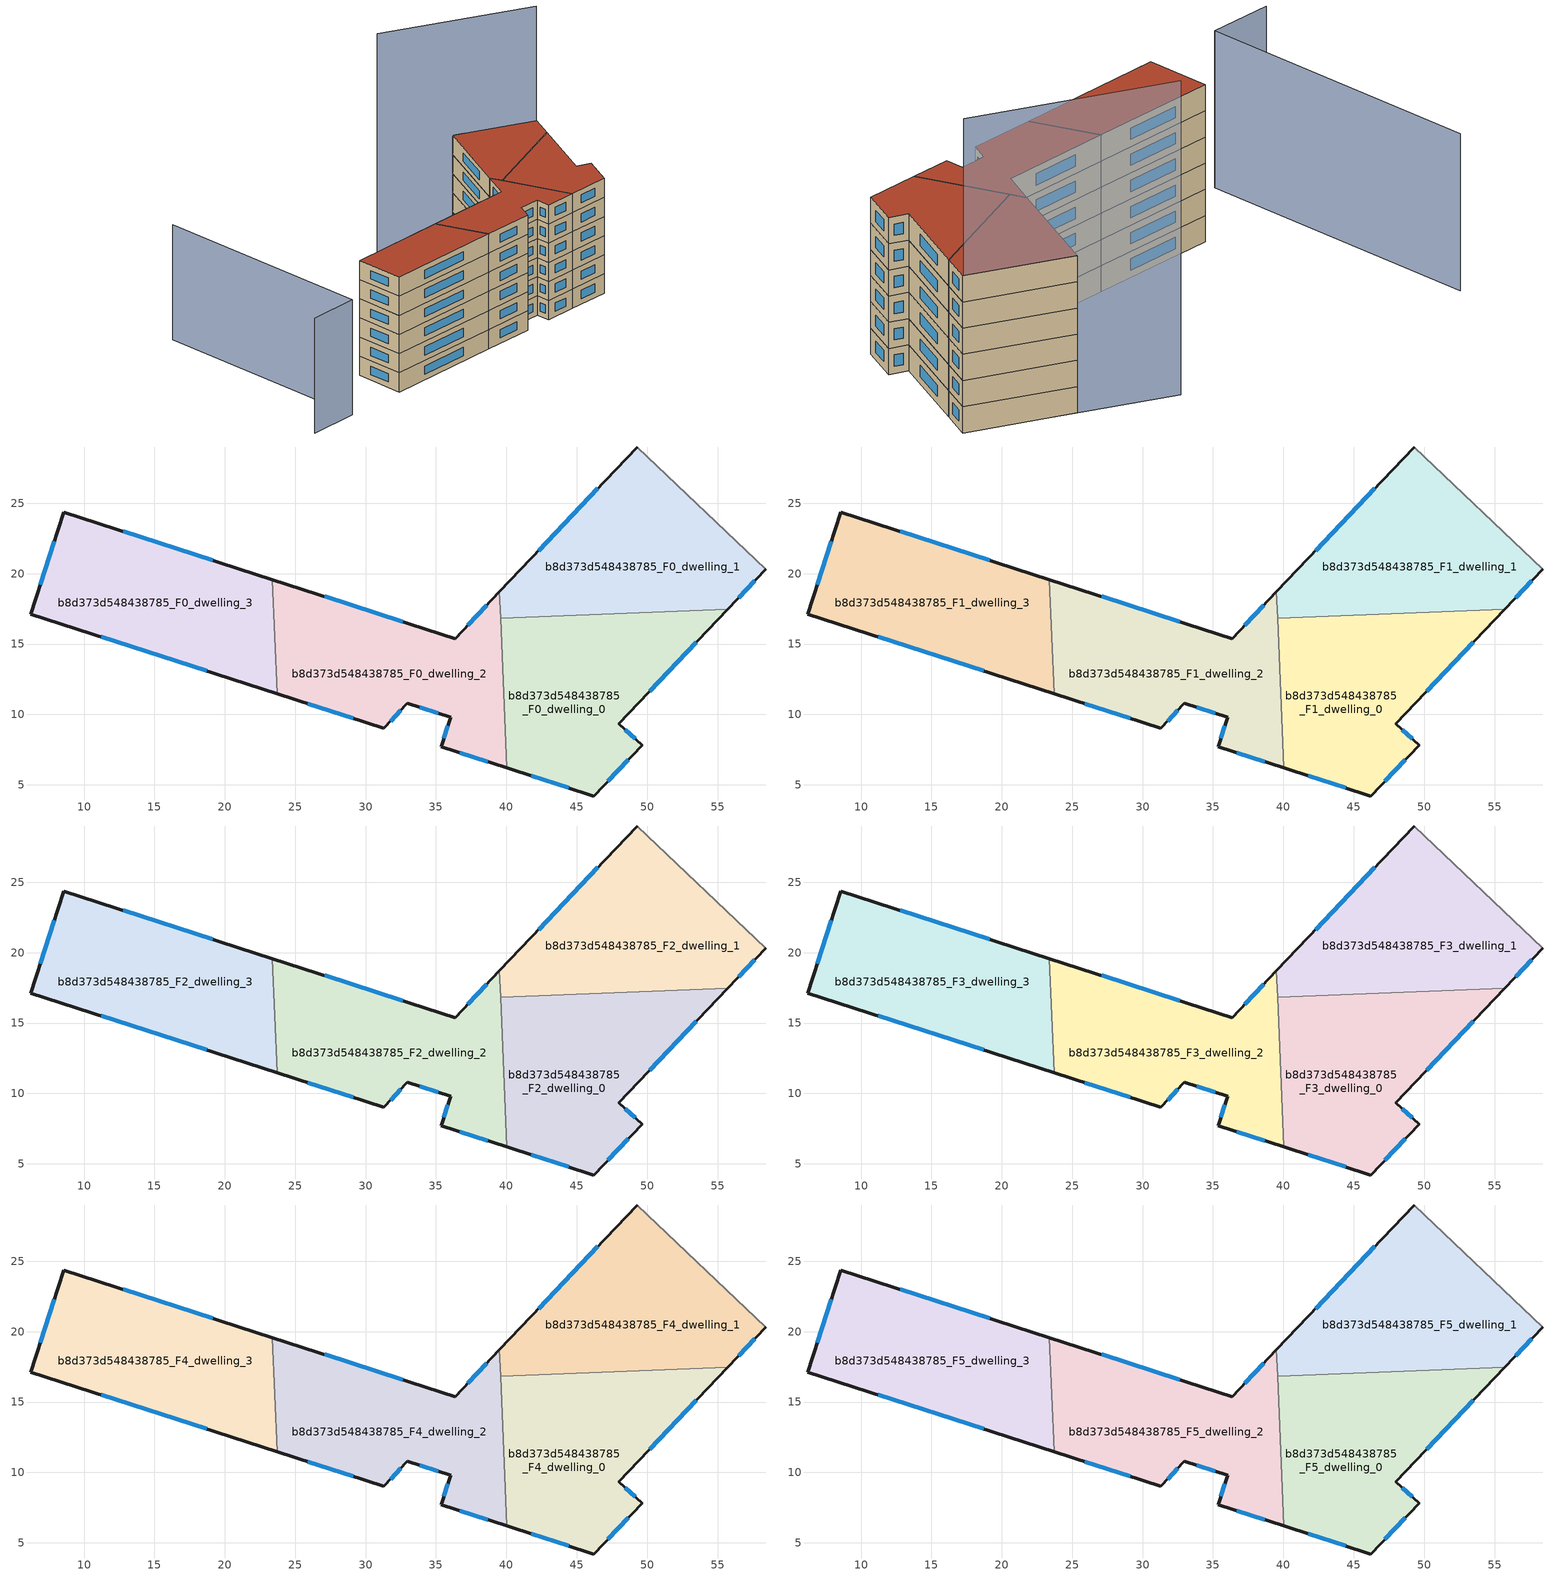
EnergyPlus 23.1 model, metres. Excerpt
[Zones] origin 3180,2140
b8d373d548438785_F0_dwelling_0
 floor ground (EU_floor_Construction): 55.71,17.47 47.98,9.33 49.65,7.83 46.21,4.21 40.01,6.21 39.58,16.82 z0
 wall outside (EU_wall_Construction): 40.01,6.21 46.21,4.21 49.65,7.83 47.98,9.33 55.72,17.47 z0:3
 wall to b8d373d548438785_F0_dwelling_1 (EU_wall_Construction): 55.71,17.47 39.58,16.82 z0:3
 wall to b8d373d548438785_F0_dwelling_2 (EU_wall_Construction): 39.58,16.82 40.01,6.21 z0:3
 window (EU_Window_Construction): 41.78,5.64 44.44,4.78 / 50.19,11.65 53.5,15.14 / 49.17,8.25 48.45,8.9 / 47.19,5.24 48.67,6.79 z0.86:2.14
b8d373d548438785_F0_dwelling_1
 floor ground (EU_floor_Construction): 58.42,20.32 55.71,17.47 39.58,16.82 39.51,18.7 49.29,29 z0
 wall outside (EU_wall_Construction): 55.72,17.47 58.42,20.32 / 49.29,29 39.51,18.7 z0:3
 wall adiabatic (EU_wall_Construction): 58.42,20.32 49.29,29 z0:3
 wall to b8d373d548438785_F0_dwelling_2 (EU_wall_Construction): 39.51,18.7 39.58,16.82 z0:3
 window (EU_Window_Construction): 56.49,18.28 57.65,19.5 / 46.5,26.05 42.3,21.64 z0.86:2.14
b8d373d548438785_F0_dwelling_2
 floor ground (EU_floor_Construction): 39.51,18.7 40.01,6.21 35.36,7.71 36.04,9.81 32.97,10.8 31.3,9.02 23.71,11.47 23.38,19.58 36.36,15.39 z0
 wall outside (EU_wall_Construction): 23.71,11.47 31.3,9.02 32.97,10.8 36.04,9.81 35.36,7.71 40.01,6.21 / 39.51,18.7 36.36,15.39 23.38,19.58 z0:3
 wall to b8d373d548438785_F0_dwelling_3 (EU_wall_Construction): 23.38,19.58 23.71,11.47 z0:3
 window (EU_Window_Construction): 31.78,9.53 32.49,10.29 / 25.88,10.77 29.13,9.72 / 32.66,16.59 27.09,18.38 / 38.61,17.75 37.26,16.33 / 36.69,7.28 38.68,6.64 / 35.85,9.21 35.56,8.31 / 33.85,10.52 35.17,10.09 z0.86:2.14
b8d373d548438785_F0_dwelling_3
 floor ground (EU_floor_Construction): 23.38,19.58 23.71,11.47 6.21,17.12 8.55,24.37 z0
 wall outside (EU_wall_Construction): 23.38,19.58 8.55,24.37 6.21,17.12 23.71,11.47 z0:3
 window (EU_Window_Construction): 11.21,15.51 18.71,13.09 / 7.89,22.3 6.88,19.19 / 19.15,20.95 12.79,23 z0.86:2.14
b8d373d548438785_F1_dwelling_0
 floor to b8d373d548438785_F0_dwelling_0 (EU_floor_Construction): 55.71,17.47 47.98,9.33 49.65,7.83 46.21,4.21 40.01,6.21 39.58,16.82 z3
 wall outside (EU_wall_Construction): 40.01,6.21 46.21,4.21 49.65,7.83 47.98,9.33 55.72,17.47 z3:6
 wall to b8d373d548438785_F1_dwelling_1 (EU_wall_Construction): 55.71,17.47 39.58,16.82 z3:6
 wall to b8d373d548438785_F1_dwelling_2 (EU_wall_Construction): 39.58,16.82 40.01,6.21 z3:6
 window (EU_Window_Construction): 41.78,5.64 44.44,4.78 / 50.19,11.65 53.5,15.14 / 49.17,8.25 48.45,8.9 / 47.19,5.24 48.67,6.79 z3.86:5.14
b8d373d548438785_F1_dwelling_1
 floor to b8d373d548438785_F0_dwelling_1 (EU_floor_Construction): 58.42,20.32 55.71,17.47 39.58,16.82 39.51,18.7 49.29,29 z3
 wall outside (EU_wall_Construction): 55.72,17.47 58.42,20.32 / 49.29,29 39.51,18.7 z3:6
 wall adiabatic (EU_wall_Construction): 58.42,20.32 49.29,29 z3:6
 wall to b8d373d548438785_F1_dwelling_2 (EU_wall_Construction): 39.51,18.7 39.58,16.82 z3:6
 window (EU_Window_Construction): 56.49,18.28 57.65,19.5 / 46.5,26.05 42.3,21.64 z3.86:5.14
b8d373d548438785_F1_dwelling_2
 floor to b8d373d548438785_F0_dwelling_2 (EU_floor_Construction): 39.51,18.7 40.01,6.21 35.36,7.71 36.04,9.81 32.97,10.8 31.3,9.02 23.71,11.47 23.38,19.58 36.36,15.39 z3
 wall outside (EU_wall_Construction): 23.71,11.47 31.3,9.02 32.97,10.8 36.04,9.81 35.36,7.71 40.01,6.21 / 39.51,18.7 36.36,15.39 23.38,19.58 z3:6
 wall to b8d373d548438785_F1_dwelling_3 (EU_wall_Construction): 23.38,19.58 23.71,11.47 z3:6
 window (EU_Window_Construction): 31.78,9.53 32.49,10.29 / 25.88,10.77 29.13,9.72 / 32.66,16.59 27.09,18.38 / 38.61,17.75 37.26,16.33 / 36.69,7.28 38.68,6.64 / 35.85,9.21 35.56,8.31 / 33.85,10.52 35.17,10.09 z3.86:5.14
b8d373d548438785_F1_dwelling_3
 floor to b8d373d548438785_F0_dwelling_3 (EU_floor_Construction): 23.38,19.58 23.71,11.47 6.21,17.12 8.55,24.37 z3
 wall outside (EU_wall_Construction): 23.38,19.58 8.55,24.37 6.21,17.12 23.71,11.47 z3:6
 window (EU_Window_Construction): 11.21,15.51 18.71,13.09 / 7.89,22.3 6.88,19.19 / 19.15,20.95 12.79,23 z3.86:5.14
b8d373d548438785_F2_dwelling_0
 floor to b8d373d548438785_F1_dwelling_0 (EU_floor_Construction): 55.71,17.47 47.98,9.33 49.65,7.83 46.21,4.21 40.01,6.21 39.58,16.82 z6
 wall outside (EU_wall_Construction): 40.01,6.21 46.21,4.21 49.65,7.83 47.98,9.33 55.72,17.47 z6:9
 wall to b8d373d548438785_F2_dwelling_1 (EU_wall_Construction): 55.71,17.47 39.58,16.82 z6:9
 wall to b8d373d548438785_F2_dwelling_2 (EU_wall_Construction): 39.58,16.82 40.01,6.21 z6:9
 window (EU_Window_Construction): 41.78,5.64 44.44,4.78 / 50.19,11.65 53.5,15.14 / 49.17,8.25 48.45,8.9 / 47.19,5.24 48.67,6.79 z6.86:8.14
b8d373d548438785_F2_dwelling_1
 floor to b8d373d548438785_F1_dwelling_1 (EU_floor_Construction): 58.42,20.32 55.71,17.47 39.58,16.82 39.51,18.7 49.29,29 z6
 wall outside (EU_wall_Construction): 55.72,17.47 58.42,20.32 / 49.29,29 39.51,18.7 z6:9
 wall adiabatic (EU_wall_Construction): 58.42,20.32 49.29,29 z6:9
 wall to b8d373d548438785_F2_dwelling_2 (EU_wall_Construction): 39.51,18.7 39.58,16.82 z6:9
 window (EU_Window_Construction): 56.49,18.28 57.65,19.5 / 46.5,26.05 42.3,21.64 z6.86:8.14
b8d373d548438785_F2_dwelling_2
 floor to b8d373d548438785_F1_dwelling_2 (EU_floor_Construction): 39.51,18.7 40.01,6.21 35.36,7.71 36.04,9.81 32.97,10.8 31.3,9.02 23.71,11.47 23.38,19.58 36.36,15.39 z6
 wall outside (EU_wall_Construction): 23.71,11.47 31.3,9.02 32.97,10.8 36.04,9.81 35.36,7.71 40.01,6.21 / 39.51,18.7 36.36,15.39 23.38,19.58 z6:9
 wall to b8d373d548438785_F2_dwelling_3 (EU_wall_Construction): 23.38,19.58 23.71,11.47 z6:9
 window (EU_Window_Construction): 31.78,9.53 32.49,10.29 / 25.88,10.77 29.13,9.72 / 32.66,16.59 27.09,18.38 / 38.61,17.75 37.26,16.33 / 36.69,7.28 38.68,6.64 / 35.85,9.21 35.56,8.31 / 33.85,10.52 35.17,10.09 z6.86:8.14
b8d373d548438785_F2_dwelling_3
 floor to b8d373d548438785_F1_dwelling_3 (EU_floor_Construction): 23.38,19.58 23.71,11.47 6.21,17.12 8.55,24.37 z6
 wall outside (EU_wall_Construction): 23.38,19.58 8.55,24.37 6.21,17.12 23.71,11.47 z6:9
 window (EU_Window_Construction): 11.21,15.51 18.71,13.09 / 7.89,22.3 6.88,19.19 / 19.15,20.95 12.79,23 z6.86:8.14
b8d373d548438785_F3_dwelling_0
 floor to b8d373d548438785_F2_dwelling_0 (EU_floor_Construction): 55.71,17.47 47.98,9.33 49.65,7.83 46.21,4.21 40.01,6.21 39.58,16.82 z9
 wall outside (EU_wall_Construction): 40.01,6.21 46.21,4.21 49.65,7.83 47.98,9.33 55.72,17.47 z9:12
 wall to b8d373d548438785_F3_dwelling_1 (EU_wall_Construction): 55.71,17.47 39.58,16.82 z9:12
 wall to b8d373d548438785_F3_dwelling_2 (EU_wall_Construction): 39.58,16.82 40.01,6.21 z9:12
 window (EU_Window_Construction): 41.78,5.64 44.44,4.78 / 50.19,11.65 53.5,15.14 / 49.17,8.25 48.45,8.9 / 47.19,5.24 48.67,6.79 z9.86:11.14
b8d373d548438785_F3_dwelling_1
 floor to b8d373d548438785_F2_dwelling_1 (EU_floor_Construction): 58.42,20.32 55.71,17.47 39.58,16.82 39.51,18.7 49.29,29 z9
 wall outside (EU_wall_Construction): 55.72,17.47 58.42,20.32 / 49.29,29 39.51,18.7 z9:12
 wall adiabatic (EU_wall_Construction): 58.42,20.32 49.29,29 z9:12
 wall to b8d373d548438785_F3_dwelling_2 (EU_wall_Construction): 39.51,18.7 39.58,16.82 z9:12
 window (EU_Window_Construction): 56.49,18.28 57.65,19.5 / 46.5,26.05 42.3,21.64 z9.86:11.14
b8d373d548438785_F3_dwelling_2
 floor to b8d373d548438785_F2_dwelling_2 (EU_floor_Construction): 39.51,18.7 40.01,6.21 35.36,7.71 36.04,9.81 32.97,10.8 31.3,9.02 23.71,11.47 23.38,19.58 36.36,15.39 z9
 wall outside (EU_wall_Construction): 23.71,11.47 31.3,9.02 32.97,10.8 36.04,9.81 35.36,7.71 40.01,6.21 / 39.51,18.7 36.36,15.39 23.38,19.58 z9:12
 wall to b8d373d548438785_F3_dwelling_3 (EU_wall_Construction): 23.38,19.58 23.71,11.47 z9:12
 window (EU_Window_Construction): 31.78,9.53 32.49,10.29 / 25.88,10.77 29.13,9.72 / 32.66,16.59 27.09,18.38 / 38.61,17.75 37.26,16.33 / 36.69,7.28 38.68,6.64 / 35.85,9.21 35.56,8.31 / 33.85,10.52 35.17,10.09 z9.86:11.14
b8d373d548438785_F3_dwelling_3
 floor to b8d373d548438785_F2_dwelling_3 (EU_floor_Construction): 23.38,19.58 23.71,11.47 6.21,17.12 8.55,24.37 z9
 wall outside (EU_wall_Construction): 23.38,19.58 8.55,24.37 6.21,17.12 23.71,11.47 z9:12
 window (EU_Window_Construction): 11.21,15.51 18.71,13.09 / 7.89,22.3 6.88,19.19 / 19.15,20.95 12.79,23 z9.86:11.14
b8d373d548438785_F4_dwelling_0
 floor to b8d373d548438785_F3_dwelling_0 (EU_floor_Construction): 55.71,17.47 47.98,9.33 49.65,7.83 46.21,4.21 40.01,6.21 39.58,16.82 z12
 wall outside (EU_wall_Construction): 40.01,6.21 46.21,4.21 49.65,7.83 47.98,9.33 55.72,17.47 z12:15
 wall to b8d373d548438785_F4_dwelling_1 (EU_wall_Construction): 55.71,17.47 39.58,16.82 z12:15
 wall to b8d373d548438785_F4_dwelling_2 (EU_wall_Construction): 39.58,16.82 40.01,6.21 z12:15
 window (EU_Window_Construction): 41.78,5.64 44.44,4.78 / 50.19,11.65 53.5,15.14 / 49.17,8.25 48.45,8.9 / 47.19,5.24 48.67,6.79 z12.86:14.14
b8d373d548438785_F4_dwelling_1
 floor to b8d373d548438785_F3_dwelling_1 (EU_floor_Construction): 58.42,20.32 55.71,17.47 39.58,16.82 39.51,18.7 49.29,29 z12
 wall outside (EU_wall_Construction): 55.72,17.47 58.42,20.32 / 49.29,29 39.51,18.7 z12:15
 wall adiabatic (EU_wall_Construction): 58.42,20.32 49.29,29 z12:15
 wall to b8d373d548438785_F4_dwelling_2 (EU_wall_Construction): 39.51,18.7 39.58,16.82 z12:15
 window (EU_Window_Construction): 56.49,18.28 57.65,19.5 / 46.5,26.05 42.3,21.64 z12.86:14.14
b8d373d548438785_F4_dwelling_2
 floor to b8d373d548438785_F3_dwelling_2 (EU_floor_Construction): 39.51,18.7 40.01,6.21 35.36,7.71 36.04,9.81 32.97,10.8 31.3,9.02 23.71,11.47 23.38,19.58 36.36,15.39 z12
 wall outside (EU_wall_Construction): 23.71,11.47 31.3,9.02 32.97,10.8 36.04,9.81 35.36,7.71 40.01,6.21 / 39.51,18.7 36.36,15.39 23.38,19.58 z12:15
 wall to b8d373d548438785_F4_dwelling_3 (EU_wall_Construction): 23.38,19.58 23.71,11.47 z12:15
 window (EU_Window_Construction): 31.78,9.53 32.49,10.29 / 25.88,10.77 29.13,9.72 / 32.66,16.59 27.09,18.38 / 38.61,17.75 37.26,16.33 / 36.69,7.28 38.68,6.64 / 35.85,9.21 35.56,8.31 / 33.85,10.52 35.17,10.09 z12.86:14.14
b8d373d548438785_F4_dwelling_3
 floor to b8d373d548438785_F3_dwelling_3 (EU_floor_Construction): 23.38,19.58 23.71,11.47 6.21,17.12 8.55,24.37 z12
 wall outside (EU_wall_Construction): 23.38,19.58 8.55,24.37 6.21,17.12 23.71,11.47 z12:15
 window (EU_Window_Construction): 11.21,15.51 18.71,13.09 / 7.89,22.3 6.88,19.19 / 19.15,20.95 12.79,23 z12.86:14.14
b8d373d548438785_F5_dwelling_0
 floor to b8d373d548438785_F4_dwelling_0 (EU_floor_Construction): 55.71,17.47 47.98,9.33 49.65,7.83 46.21,4.21 40.01,6.21 39.58,16.82 z15
 wall outside (EU_wall_Construction): 40.01,6.21 46.21,4.21 49.65,7.83 47.98,9.33 55.72,17.47 z15:18
 wall to b8d373d548438785_F5_dwelling_1 (EU_wall_Construction): 55.71,17.47 39.58,16.82 z15:18
 wall to b8d373d548438785_F5_dwelling_2 (EU_wall_Construction): 39.58,16.82 40.01,6.21 z15:18
 window (EU_Window_Construction): 41.78,5.64 44.44,4.78 / 50.19,11.65 53.5,15.14 / 49.17,8.25 48.45,8.9 / 47.19,5.24 48.67,6.79 z15.86:17.14
 roof outside (EU_roof_Construction): 49.65,7.83 47.98,9.33 55.71,17.47 39.58,16.82 40.01,6.21 46.21,4.21 z18
b8d373d548438785_F5_dwelling_1
 floor to b8d373d548438785_F4_dwelling_1 (EU_floor_Construction): 58.42,20.32 55.71,17.47 39.58,16.82 39.51,18.7 49.29,29 z15
 wall outside (EU_wall_Construction): 55.72,17.47 58.42,20.32 / 49.29,29 39.51,18.7 z15:18
 wall adiabatic (EU_wall_Construction): 58.42,20.32 49.29,29 z15:18
 wall to b8d373d548438785_F5_dwelling_2 (EU_wall_Construction): 39.51,18.7 39.58,16.82 z15:18
 window (EU_Window_Construction): 56.49,18.28 57.65,19.5 / 46.5,26.05 42.3,21.64 z15.86:17.14
 roof outside (EU_roof_Construction): 55.71,17.47 58.42,20.32 49.29,29 39.51,18.7 39.58,16.82 z18
b8d373d548438785_F5_dwelling_2
 floor to b8d373d548438785_F4_dwelling_2 (EU_floor_Construction): 39.51,18.7 40.01,6.21 35.36,7.71 36.04,9.81 32.97,10.8 31.3,9.02 23.71,11.47 23.38,19.58 36.36,15.39 z15
 wall outside (EU_wall_Construction): 23.71,11.47 31.3,9.02 32.97,10.8 36.04,9.81 35.36,7.71 40.01,6.21 / 39.51,18.7 36.36,15.39 23.38,19.58 z15:18
 wall to b8d373d548438785_F5_dwelling_3 (EU_wall_Construction): 23.38,19.58 23.71,11.47 z15:18
 window (EU_Window_Construction): 31.78,9.53 32.49,10.29 / 25.88,10.77 29.13,9.72 / 32.66,16.59 27.09,18.38 / 38.61,17.75 37.26,16.33 / 36.69,7.28 38.68,6.64 / 35.85,9.21 35.56,8.31 / 33.85,10.52 35.17,10.09 z15.86:17.14
 roof outside (EU_roof_Construction): 40.01,6.21 39.51,18.7 36.36,15.39 23.38,19.58 23.71,11.47 31.3,9.02 32.97,10.8 36.04,9.81 35.36,7.71 z18
b8d373d548438785_F5_dwelling_3
 floor to b8d373d548438785_F4_dwelling_3 (EU_floor_Construction): 23.38,19.58 23.71,11.47 6.21,17.12 8.55,24.37 z15
 wall outside (EU_wall_Construction): 23.38,19.58 8.55,24.37 6.21,17.12 23.71,11.47 z15:18
 window (EU_Window_Construction): 11.21,15.51 18.71,13.09 / 7.89,22.3 6.88,19.19 / 19.15,20.95 12.79,23 z15.86:17.14
 roof outside (EU_roof_Construction): 23.71,11.47 23.38,19.58 8.55,24.37 6.21,17.12 z18
shading: 7.58,52.74 -2.97,20.09 / -2.97,20.09 -10.31,22.46 z0:18; 58.35,20.36 41.09,36.82 z0:36
[Building]
EU S2 Campaign: North Axis=0; Terrain=City; Solar Distribution=FullExterior
[Site:Location]
Helsinki-Vantaa.AP: Latitude=60.317; Longitude=24.963; Time Zone=2; Elevation=54.6
[SizingPeriod:WeatherFileDays]
AnnualSizingPeriod: Begin Month=1; Begin Day of Month=1; End Month=12; End Day of Month=31; Day of Week for Start Day=Monday; Use Weather File Daylight Saving Period=No; Use Weather File Rain and Snow Indicators=No
[MATERIAL]
EU_InternalMass_Material: Roughness=MediumRough; Thickness=0.1; Conductivity=1; Density=1800; Specific Heat=900; Thermal Absorptance=0.9; Solar Absorptance=0.7; Visible Absorptance=0.7
[MATERIAL:NOMASS] Roughness=MediumRough; Thermal Absorptance=0.9; Solar Absorptance=0.7; Visible Absorptance=0.7
Name | Thermal Resistance
EU_wall_NoMass | 5.91765
EU_roof_NoMass | 11.1778
EU_floor_NoMass | 6.2875
[WINDOWMATERIAL:SIMPLEGLAZINGSYSTEM]
EU_Window_SimpleGlazing: UFactor=0.994035; Solar Heat Gain Coefficient=0.7; Visible Transmittance=0.7
[CONSTRUCTION]
EU_wall_Construction: EU_wall_NoMass
EU_roof_Construction: EU_roof_NoMass
EU_floor_Construction: EU_floor_NoMass
EU_Window_Construction: EU_Window_SimpleGlazing
EU_InternalMass_Construction: EU_InternalMass_Material
[ZONE] Type=1; Multiplier=1; Ceiling Height=autocalculate; Floor Area=autocalculate; Part of Total Floor Area=Yes
Name | Volume
b8d373d548438785_F0_dwelling_0; b8d373d548438785_F1_dwelling_0; b8d373d548438785_F2_dwelling_0; b8d373d548438785_F3_dwelling_0; b8d373d548438785_F4_dwelling_0; b8d373d548438785_F5_dwelling_0 | 388.121
b8d373d548438785_F0_dwelling_1; b8d373d548438785_F1_dwelling_1; b8d373d548438785_F2_dwelling_1; b8d373d548438785_F3_dwelling_1; b8d373d548438785_F4_dwelling_1; b8d373d548438785_F5_dwelling_1 | 388.134
b8d373d548438785_F0_dwelling_2; b8d373d548438785_F1_dwelling_2; b8d373d548438785_F2_dwelling_2; b8d373d548438785_F3_dwelling_2; b8d373d548438785_F4_dwelling_2; b8d373d548438785_F5_dwelling_2 | 388.124
b8d373d548438785_F0_dwelling_3; b8d373d548438785_F1_dwelling_3; b8d373d548438785_F2_dwelling_3; b8d373d548438785_F3_dwelling_3; b8d373d548438785_F4_dwelling_3; b8d373d548438785_F5_dwelling_3 | 388.139
[INTERNALMASS] Construction=EU_InternalMass_Construction
Name | Zone or ZoneList | Surface Area
b8d373d548438785_F0_dwelling_0_EU_InternalMass | b8d373d548438785_F0_dwelling_0 | 129.375
b8d373d548438785_F0_dwelling_1_EU_InternalMass | b8d373d548438785_F0_dwelling_1 | 129.378
b8d373d548438785_F0_dwelling_2_EU_InternalMass | b8d373d548438785_F0_dwelling_2 | 129.375
b8d373d548438785_F0_dwelling_3_EU_InternalMass | b8d373d548438785_F0_dwelling_3 | 129.379
b8d373d548438785_F1_dwelling_0_EU_InternalMass | b8d373d548438785_F1_dwelling_0 | 129.375
b8d373d548438785_F1_dwelling_1_EU_InternalMass | b8d373d548438785_F1_dwelling_1 | 129.378
b8d373d548438785_F1_dwelling_2_EU_InternalMass | b8d373d548438785_F1_dwelling_2 | 129.375
b8d373d548438785_F1_dwelling_3_EU_InternalMass | b8d373d548438785_F1_dwelling_3 | 129.379
b8d373d548438785_F2_dwelling_0_EU_InternalMass | b8d373d548438785_F2_dwelling_0 | 129.375
b8d373d548438785_F2_dwelling_1_EU_InternalMass | b8d373d548438785_F2_dwelling_1 | 129.378
b8d373d548438785_F2_dwelling_2_EU_InternalMass | b8d373d548438785_F2_dwelling_2 | 129.375
b8d373d548438785_F2_dwelling_3_EU_InternalMass | b8d373d548438785_F2_dwelling_3 | 129.379
b8d373d548438785_F3_dwelling_0_EU_InternalMass | b8d373d548438785_F3_dwelling_0 | 129.375
b8d373d548438785_F3_dwelling_1_EU_InternalMass | b8d373d548438785_F3_dwelling_1 | 129.378
b8d373d548438785_F3_dwelling_2_EU_InternalMass | b8d373d548438785_F3_dwelling_2 | 129.375
b8d373d548438785_F3_dwelling_3_EU_InternalMass | b8d373d548438785_F3_dwelling_3 | 129.379
b8d373d548438785_F4_dwelling_0_EU_InternalMass | b8d373d548438785_F4_dwelling_0 | 129.375
b8d373d548438785_F4_dwelling_1_EU_InternalMass | b8d373d548438785_F4_dwelling_1 | 129.378
b8d373d548438785_F4_dwelling_2_EU_InternalMass | b8d373d548438785_F4_dwelling_2 | 129.375
b8d373d548438785_F4_dwelling_3_EU_InternalMass | b8d373d548438785_F4_dwelling_3 | 129.379
b8d373d548438785_F5_dwelling_0_EU_InternalMass | b8d373d548438785_F5_dwelling_0 | 129.375
b8d373d548438785_F5_dwelling_1_EU_InternalMass | b8d373d548438785_F5_dwelling_1 | 129.378
b8d373d548438785_F5_dwelling_2_EU_InternalMass | b8d373d548438785_F5_dwelling_2 | 129.375
b8d373d548438785_F5_dwelling_3_EU_InternalMass | b8d373d548438785_F5_dwelling_3 | 129.379
[OTHEREQUIPMENT] Fuel Type=Electricity; Design Level Calculation Method=Watts/Area; Power per Zone Floor Area=1; Fraction Latent=0; Fraction Radiant=0; Fraction Lost=0; Carbon Dioxide Generation Rate=0; EndUse Subcategory=EU_Step8_InternalGains
Name | Zone or ZoneList or Space or SpaceList | Schedule
EU_Step8_InternalGain_b8d373d548438785_F0_dwelling_0_f000 | b8d373d548438785_F0_dwelling_0 | EU_Step8_GainSchedule_b8d373d548438785_F0_dwelling_0_f000
EU_Step8_InternalGain_b8d373d548438785_F0_dwelling_1_f000 | b8d373d548438785_F0_dwelling_1 | EU_Step8_GainSchedule_b8d373d548438785_F0_dwelling_1_f000
EU_Step8_InternalGain_b8d373d548438785_F0_dwelling_2_f000 | b8d373d548438785_F0_dwelling_2 | EU_Step8_GainSchedule_b8d373d548438785_F0_dwelling_2_f000
EU_Step8_InternalGain_b8d373d548438785_F0_dwelling_3_f000 | b8d373d548438785_F0_dwelling_3 | EU_Step8_GainSchedule_b8d373d548438785_F0_dwelling_3_f000
EU_Step8_InternalGain_b8d373d548438785_F1_dwelling_0_f000 | b8d373d548438785_F1_dwelling_0 | EU_Step8_GainSchedule_b8d373d548438785_F1_dwelling_0_f000
EU_Step8_InternalGain_b8d373d548438785_F1_dwelling_1_f000 | b8d373d548438785_F1_dwelling_1 | EU_Step8_GainSchedule_b8d373d548438785_F1_dwelling_1_f000
EU_Step8_InternalGain_b8d373d548438785_F1_dwelling_2_f000 | b8d373d548438785_F1_dwelling_2 | EU_Step8_GainSchedule_b8d373d548438785_F1_dwelling_2_f000
EU_Step8_InternalGain_b8d373d548438785_F1_dwelling_3_f000 | b8d373d548438785_F1_dwelling_3 | EU_Step8_GainSchedule_b8d373d548438785_F1_dwelling_3_f000
EU_Step8_InternalGain_b8d373d548438785_F2_dwelling_0_f000 | b8d373d548438785_F2_dwelling_0 | EU_Step8_GainSchedule_b8d373d548438785_F2_dwelling_0_f000
EU_Step8_InternalGain_b8d373d548438785_F2_dwelling_1_f000 | b8d373d548438785_F2_dwelling_1 | EU_Step8_GainSchedule_b8d373d548438785_F2_dwelling_1_f000
EU_Step8_InternalGain_b8d373d548438785_F2_dwelling_2_f000 | b8d373d548438785_F2_dwelling_2 | EU_Step8_GainSchedule_b8d373d548438785_F2_dwelling_2_f000
EU_Step8_InternalGain_b8d373d548438785_F2_dwelling_3_f000 | b8d373d548438785_F2_dwelling_3 | EU_Step8_GainSchedule_b8d373d548438785_F2_dwelling_3_f000
EU_Step8_InternalGain_b8d373d548438785_F3_dwelling_0_f000 | b8d373d548438785_F3_dwelling_0 | EU_Step8_GainSchedule_b8d373d548438785_F3_dwelling_0_f000
EU_Step8_InternalGain_b8d373d548438785_F3_dwelling_1_f000 | b8d373d548438785_F3_dwelling_1 | EU_Step8_GainSchedule_b8d373d548438785_F3_dwelling_1_f000
EU_Step8_InternalGain_b8d373d548438785_F3_dwelling_2_f000 | b8d373d548438785_F3_dwelling_2 | EU_Step8_GainSchedule_b8d373d548438785_F3_dwelling_2_f000
EU_Step8_InternalGain_b8d373d548438785_F3_dwelling_3_f000 | b8d373d548438785_F3_dwelling_3 | EU_Step8_GainSchedule_b8d373d548438785_F3_dwelling_3_f000
EU_Step8_InternalGain_b8d373d548438785_F4_dwelling_0_f000 | b8d373d548438785_F4_dwelling_0 | EU_Step8_GainSchedule_b8d373d548438785_F4_dwelling_0_f000
EU_Step8_InternalGain_b8d373d548438785_F4_dwelling_1_f000 | b8d373d548438785_F4_dwelling_1 | EU_Step8_GainSchedule_b8d373d548438785_F4_dwelling_1_f000
EU_Step8_InternalGain_b8d373d548438785_F4_dwelling_2_f000 | b8d373d548438785_F4_dwelling_2 | EU_Step8_GainSchedule_b8d373d548438785_F4_dwelling_2_f000
EU_Step8_InternalGain_b8d373d548438785_F4_dwelling_3_f000 | b8d373d548438785_F4_dwelling_3 | EU_Step8_GainSchedule_b8d373d548438785_F4_dwelling_3_f000
EU_Step8_InternalGain_b8d373d548438785_F5_dwelling_0_f000 | b8d373d548438785_F5_dwelling_0 | EU_Step8_GainSchedule_b8d373d548438785_F5_dwelling_0_f000
EU_Step8_InternalGain_b8d373d548438785_F5_dwelling_1_f000 | b8d373d548438785_F5_dwelling_1 | EU_Step8_GainSchedule_b8d373d548438785_F5_dwelling_1_f000
EU_Step8_InternalGain_b8d373d548438785_F5_dwelling_2_f000 | b8d373d548438785_F5_dwelling_2 | EU_Step8_GainSchedule_b8d373d548438785_F5_dwelling_2_f000
EU_Step8_InternalGain_b8d373d548438785_F5_dwelling_3_f000 | b8d373d548438785_F5_dwelling_3 | EU_Step8_GainSchedule_b8d373d548438785_F5_dwelling_3_f000
[ZONEVENTILATION:DESIGNFLOWRATE] Schedule=EU_AlwaysOn; Design Flow Rate Calculation Method=AirChanges/Hour; Air Changes per Hour=0.596421; Ventilation Type=Natural; Fan Pressure Rise=0; Fan Total Efficiency=1; Constant Term Coefficient=1; Temperature Term Coefficient=0; Velocity Term Coefficient=0; Velocity Squared Term Coefficient=0; Minimum Indoor Temperature=-100; Maximum Indoor Temperature=100; Delta Temperature=-100; Minimum Outdoor Temperature=-100; Maximum Outdoor Temperature=100; Maximum Wind Speed=40
Name | Zone or ZoneList or Space or SpaceList
EU_ConstantAir_b8d373d548438785_F0_dwelling_0 | b8d373d548438785_F0_dwelling_0
EU_ConstantAir_b8d373d548438785_F0_dwelling_1 | b8d373d548438785_F0_dwelling_1
EU_ConstantAir_b8d373d548438785_F0_dwelling_2 | b8d373d548438785_F0_dwelling_2
EU_ConstantAir_b8d373d548438785_F0_dwelling_3 | b8d373d548438785_F0_dwelling_3
EU_ConstantAir_b8d373d548438785_F1_dwelling_0 | b8d373d548438785_F1_dwelling_0
EU_ConstantAir_b8d373d548438785_F1_dwelling_1 | b8d373d548438785_F1_dwelling_1
EU_ConstantAir_b8d373d548438785_F1_dwelling_2 | b8d373d548438785_F1_dwelling_2
EU_ConstantAir_b8d373d548438785_F1_dwelling_3 | b8d373d548438785_F1_dwelling_3
EU_ConstantAir_b8d373d548438785_F2_dwelling_0 | b8d373d548438785_F2_dwelling_0
EU_ConstantAir_b8d373d548438785_F2_dwelling_1 | b8d373d548438785_F2_dwelling_1
EU_ConstantAir_b8d373d548438785_F2_dwelling_2 | b8d373d548438785_F2_dwelling_2
EU_ConstantAir_b8d373d548438785_F2_dwelling_3 | b8d373d548438785_F2_dwelling_3
EU_ConstantAir_b8d373d548438785_F3_dwelling_0 | b8d373d548438785_F3_dwelling_0
EU_ConstantAir_b8d373d548438785_F3_dwelling_1 | b8d373d548438785_F3_dwelling_1
EU_ConstantAir_b8d373d548438785_F3_dwelling_2 | b8d373d548438785_F3_dwelling_2
EU_ConstantAir_b8d373d548438785_F3_dwelling_3 | b8d373d548438785_F3_dwelling_3
EU_ConstantAir_b8d373d548438785_F4_dwelling_0 | b8d373d548438785_F4_dwelling_0
EU_ConstantAir_b8d373d548438785_F4_dwelling_1 | b8d373d548438785_F4_dwelling_1
EU_ConstantAir_b8d373d548438785_F4_dwelling_2 | b8d373d548438785_F4_dwelling_2
EU_ConstantAir_b8d373d548438785_F4_dwelling_3 | b8d373d548438785_F4_dwelling_3
EU_ConstantAir_b8d373d548438785_F5_dwelling_0 | b8d373d548438785_F5_dwelling_0
EU_ConstantAir_b8d373d548438785_F5_dwelling_1 | b8d373d548438785_F5_dwelling_1
EU_ConstantAir_b8d373d548438785_F5_dwelling_2 | b8d373d548438785_F5_dwelling_2
EU_ConstantAir_b8d373d548438785_F5_dwelling_3 | b8d373d548438785_F5_dwelling_3
[HVACTEMPLATE:THERMOSTAT] Constant Heating Setpoint=20; Constant Cooling Setpoint=50
EU_HeatOnly_b8d373d548438785_F0_dwelling_0; EU_HeatOnly_b8d373d548438785_F0_dwelling_1; EU_HeatOnly_b8d373d548438785_F0_dwelling_2; EU_HeatOnly_b8d373d548438785_F0_dwelling_3; EU_HeatOnly_b8d373d548438785_F1_dwelling_0; EU_HeatOnly_b8d373d548438785_F1_dwelling_1; EU_HeatOnly_b8d373d548438785_F1_dwelling_2; EU_HeatOnly_b8d373d548438785_F1_dwelling_3; EU_HeatOnly_b8d373d548438785_F2_dwelling_0; EU_HeatOnly_b8d373d548438785_F2_dwelling_1; EU_HeatOnly_b8d373d548438785_F2_dwelling_2; EU_HeatOnly_b8d373d548438785_F2_dwelling_3; EU_HeatOnly_b8d373d548438785_F3_dwelling_0; EU_HeatOnly_b8d373d548438785_F3_dwelling_1; EU_HeatOnly_b8d373d548438785_F3_dwelling_2; EU_HeatOnly_b8d373d548438785_F3_dwelling_3; EU_HeatOnly_b8d373d548438785_F4_dwelling_0; EU_HeatOnly_b8d373d548438785_F4_dwelling_1; EU_HeatOnly_b8d373d548438785_F4_dwelling_2; EU_HeatOnly_b8d373d548438785_F4_dwelling_3; EU_HeatOnly_b8d373d548438785_F5_dwelling_0; EU_HeatOnly_b8d373d548438785_F5_dwelling_1; EU_HeatOnly_b8d373d548438785_F5_dwelling_2; EU_HeatOnly_b8d373d548438785_F5_dwelling_3
[HVACTEMPLATE:ZONE:IDEALLOADSAIRSYSTEM] System Availability Schedule=EU_AlwaysOn; Maximum Heating Supply Air Temperature=50; Minimum Cooling Supply Air Temperature=13; Maximum Heating Supply Air Humidity Ratio=0.0156; Minimum Cooling Supply Air Humidity Ratio=0.0077; Heating Limit=NoLimit; Cooling Limit=NoLimit; Heating Availability Schedule=EU_AlwaysOn; Cooling Availability Schedule=EU_CoolingOff; Dehumidification Control Type=ConstantSensibleHeatRatio; Cooling Sensible Heat Ratio=0.7; Dehumidification Setpoint=60; Humidification Control Type=None; Humidification Setpoint=30; Outdoor Air Method=None; Outdoor Air Flow Rate per Person=0.00944; Outdoor Air Flow Rate per Zone Floor Area=0; Outdoor Air Flow Rate per Zone=0; Demand Controlled Ventilation Type=None; Outdoor Air Economizer Type=NoEconomizer; Heat Recovery Type=None; Sensible Heat Recovery Effectiveness=0.7; Latent Heat Recovery Effectiveness=0.65
Name | Template Thermostat
b8d373d548438785_F0_dwelling_0 | EU_HeatOnly_b8d373d548438785_F0_dwelling_0
b8d373d548438785_F0_dwelling_1 | EU_HeatOnly_b8d373d548438785_F0_dwelling_1
b8d373d548438785_F0_dwelling_2 | EU_HeatOnly_b8d373d548438785_F0_dwelling_2
b8d373d548438785_F0_dwelling_3 | EU_HeatOnly_b8d373d548438785_F0_dwelling_3
b8d373d548438785_F1_dwelling_0 | EU_HeatOnly_b8d373d548438785_F1_dwelling_0
b8d373d548438785_F1_dwelling_1 | EU_HeatOnly_b8d373d548438785_F1_dwelling_1
b8d373d548438785_F1_dwelling_2 | EU_HeatOnly_b8d373d548438785_F1_dwelling_2
b8d373d548438785_F1_dwelling_3 | EU_HeatOnly_b8d373d548438785_F1_dwelling_3
b8d373d548438785_F2_dwelling_0 | EU_HeatOnly_b8d373d548438785_F2_dwelling_0
b8d373d548438785_F2_dwelling_1 | EU_HeatOnly_b8d373d548438785_F2_dwelling_1
b8d373d548438785_F2_dwelling_2 | EU_HeatOnly_b8d373d548438785_F2_dwelling_2
b8d373d548438785_F2_dwelling_3 | EU_HeatOnly_b8d373d548438785_F2_dwelling_3
b8d373d548438785_F3_dwelling_0 | EU_HeatOnly_b8d373d548438785_F3_dwelling_0
b8d373d548438785_F3_dwelling_1 | EU_HeatOnly_b8d373d548438785_F3_dwelling_1
b8d373d548438785_F3_dwelling_2 | EU_HeatOnly_b8d373d548438785_F3_dwelling_2
b8d373d548438785_F3_dwelling_3 | EU_HeatOnly_b8d373d548438785_F3_dwelling_3
b8d373d548438785_F4_dwelling_0 | EU_HeatOnly_b8d373d548438785_F4_dwelling_0
b8d373d548438785_F4_dwelling_1 | EU_HeatOnly_b8d373d548438785_F4_dwelling_1
b8d373d548438785_F4_dwelling_2 | EU_HeatOnly_b8d373d548438785_F4_dwelling_2
b8d373d548438785_F4_dwelling_3 | EU_HeatOnly_b8d373d548438785_F4_dwelling_3
b8d373d548438785_F5_dwelling_0 | EU_HeatOnly_b8d373d548438785_F5_dwelling_0
b8d373d548438785_F5_dwelling_1 | EU_HeatOnly_b8d373d548438785_F5_dwelling_1
b8d373d548438785_F5_dwelling_2 | EU_HeatOnly_b8d373d548438785_F5_dwelling_2
b8d373d548438785_F5_dwelling_3 | EU_HeatOnly_b8d373d548438785_F5_dwelling_3
[SIZING:ZONE] Zone Cooling Design Supply Air Temperature Input Method=SupplyAirTemperature; Zone Cooling Design Supply Air Temperature=13; Zone Heating Design Supply Air Temperature Input Method=SupplyAirTemperature; Zone Heating Design Supply Air Temperature=50; Zone Cooling Design Supply Air Humidity Ratio=0.008; Zone Heating Design Supply Air Humidity Ratio=0.008; Cooling Design Air Flow Method=DesignDay; Cooling Design Air Flow Rate=0; Cooling Minimum Air Flow per Zone Floor Area=0.000762; Cooling Minimum Air Flow=0; Cooling Minimum Air Flow Fraction=0.2; Heating Design Air Flow Method=DesignDay; Heating Design Air Flow Rate=0; Heating Maximum Air Flow per Zone Floor Area=0.002032; Heating Maximum Air Flow=0.141576; Heating Maximum Air Flow Fraction=0.3; Account for Dedicated Outdoor Air System=No; Dedicated Outdoor Air System Control Strategy=NeutralSupplyAir; Dedicated Outdoor Air Low Setpoint Temperature for Design=autosize; Dedicated Outdoor Air High Setpoint Temperature for Design=autosize; Zone Load Sizing Method=Sensible Load Only No Latent Load; Zone Latent Cooling Design Supply Air Humidity Ratio Input Method=HumidityRatioDifference; Zone Cooling Design Supply Air Humidity Ratio Difference=0.005; Zone Latent Heating Design Supply Air Humidity Ratio Input Method=HumidityRatioDifference; Zone Humidification Design Supply Air Humidity Ratio Difference=0.005
b8d373d548438785_F0_dwelling_0; b8d373d548438785_F0_dwelling_1; b8d373d548438785_F0_dwelling_2; b8d373d548438785_F0_dwelling_3; b8d373d548438785_F1_dwelling_0; b8d373d548438785_F1_dwelling_1; b8d373d548438785_F1_dwelling_2; b8d373d548438785_F1_dwelling_3; b8d373d548438785_F2_dwelling_0; b8d373d548438785_F2_dwelling_1; b8d373d548438785_F2_dwelling_2; b8d373d548438785_F2_dwelling_3; b8d373d548438785_F3_dwelling_0; b8d373d548438785_F3_dwelling_1; b8d373d548438785_F3_dwelling_2; b8d373d548438785_F3_dwelling_3; b8d373d548438785_F4_dwelling_0; b8d373d548438785_F4_dwelling_1; b8d373d548438785_F4_dwelling_2; b8d373d548438785_F4_dwelling_3; b8d373d548438785_F5_dwelling_0; b8d373d548438785_F5_dwelling_1; b8d373d548438785_F5_dwelling_2; b8d373d548438785_F5_dwelling_3
[SCHEDULE:CONSTANT]
Name | Hourly Value
EU_AlwaysOn | 1
EU_CoolingOff | 0
[SCHEDULE:FILE] Column Number=1; Rows to Skip at Top=0; Number of Hours of Data=8760; Column Separator=Comma; Interpolate to Timestep=No; Minutes per Item=60; Adjust Schedule for Daylight Savings=Yes
Name | File
EU_Step8_GainSchedule_b8d373d548438785_F0_dwelling_0_f000 | ../../schedules/b8d373d548438785/b8d373d548438785_F0_dwelling_0_f000_gain.csv
EU_Step8_GainSchedule_b8d373d548438785_F0_dwelling_1_f000 | ../../schedules/b8d373d548438785/b8d373d548438785_F0_dwelling_1_f000_gain.csv
EU_Step8_GainSchedule_b8d373d548438785_F0_dwelling_2_f000 | ../../schedules/b8d373d548438785/b8d373d548438785_F0_dwelling_2_f000_gain.csv
EU_Step8_GainSchedule_b8d373d548438785_F0_dwelling_3_f000 | ../../schedules/b8d373d548438785/b8d373d548438785_F0_dwelling_3_f000_gain.csv
EU_Step8_GainSchedule_b8d373d548438785_F1_dwelling_0_f000 | ../../schedules/b8d373d548438785/b8d373d548438785_F1_dwelling_0_f000_gain.csv
EU_Step8_GainSchedule_b8d373d548438785_F1_dwelling_1_f000 | ../../schedules/b8d373d548438785/b8d373d548438785_F1_dwelling_1_f000_gain.csv
EU_Step8_GainSchedule_b8d373d548438785_F1_dwelling_2_f000 | ../../schedules/b8d373d548438785/b8d373d548438785_F1_dwelling_2_f000_gain.csv
EU_Step8_GainSchedule_b8d373d548438785_F1_dwelling_3_f000 | ../../schedules/b8d373d548438785/b8d373d548438785_F1_dwelling_3_f000_gain.csv
EU_Step8_GainSchedule_b8d373d548438785_F2_dwelling_0_f000 | ../../schedules/b8d373d548438785/b8d373d548438785_F2_dwelling_0_f000_gain.csv
EU_Step8_GainSchedule_b8d373d548438785_F2_dwelling_1_f000 | ../../schedules/b8d373d548438785/b8d373d548438785_F2_dwelling_1_f000_gain.csv
EU_Step8_GainSchedule_b8d373d548438785_F2_dwelling_2_f000 | ../../schedules/b8d373d548438785/b8d373d548438785_F2_dwelling_2_f000_gain.csv
EU_Step8_GainSchedule_b8d373d548438785_F2_dwelling_3_f000 | ../../schedules/b8d373d548438785/b8d373d548438785_F2_dwelling_3_f000_gain.csv
EU_Step8_GainSchedule_b8d373d548438785_F3_dwelling_0_f000 | ../../schedules/b8d373d548438785/b8d373d548438785_F3_dwelling_0_f000_gain.csv
EU_Step8_GainSchedule_b8d373d548438785_F3_dwelling_1_f000 | ../../schedules/b8d373d548438785/b8d373d548438785_F3_dwelling_1_f000_gain.csv
EU_Step8_GainSchedule_b8d373d548438785_F3_dwelling_2_f000 | ../../schedules/b8d373d548438785/b8d373d548438785_F3_dwelling_2_f000_gain.csv
EU_Step8_GainSchedule_b8d373d548438785_F3_dwelling_3_f000 | ../../schedules/b8d373d548438785/b8d373d548438785_F3_dwelling_3_f000_gain.csv
EU_Step8_GainSchedule_b8d373d548438785_F4_dwelling_0_f000 | ../../schedules/b8d373d548438785/b8d373d548438785_F4_dwelling_0_f000_gain.csv
EU_Step8_GainSchedule_b8d373d548438785_F4_dwelling_1_f000 | ../../schedules/b8d373d548438785/b8d373d548438785_F4_dwelling_1_f000_gain.csv
EU_Step8_GainSchedule_b8d373d548438785_F4_dwelling_2_f000 | ../../schedules/b8d373d548438785/b8d373d548438785_F4_dwelling_2_f000_gain.csv
EU_Step8_GainSchedule_b8d373d548438785_F4_dwelling_3_f000 | ../../schedules/b8d373d548438785/b8d373d548438785_F4_dwelling_3_f000_gain.csv
EU_Step8_GainSchedule_b8d373d548438785_F5_dwelling_0_f000 | ../../schedules/b8d373d548438785/b8d373d548438785_F5_dwelling_0_f000_gain.csv
EU_Step8_GainSchedule_b8d373d548438785_F5_dwelling_1_f000 | ../../schedules/b8d373d548438785/b8d373d548438785_F5_dwelling_1_f000_gain.csv
EU_Step8_GainSchedule_b8d373d548438785_F5_dwelling_2_f000 | ../../schedules/b8d373d548438785/b8d373d548438785_F5_dwelling_2_f000_gain.csv
EU_Step8_GainSchedule_b8d373d548438785_F5_dwelling_3_f000 | ../../schedules/b8d373d548438785/b8d373d548438785_F5_dwelling_3_f000_gain.csv
